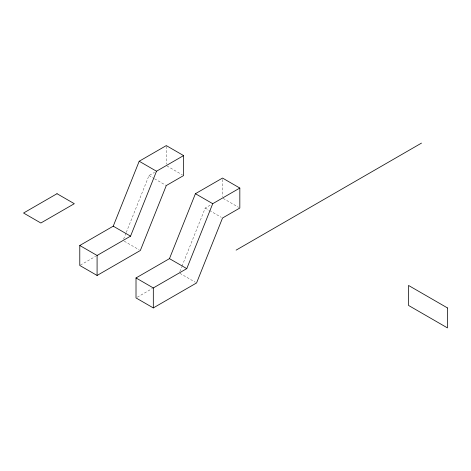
<?xml version="1.0" encoding="UTF-8"?>
<svg xmlns="http://www.w3.org/2000/svg" width="471" height="471" viewBox="0 0 471 471"><rect width="100%" height="100%" fill="white"/><g stroke="black" fill="none" stroke-linecap="round" stroke-linejoin="round"><path stroke-width="0.35" stroke-dasharray="2.35 1.77" d="M123.579 239.144L126.01 233.057M126.281 232.38L148.989 175.565L154.553 172.351M179.81 271.608L181.7 266.874M181.971 266.197L205.221 208.029L211.402 204.461M80.417 265.102L95.684 256.289M137.285 297.201L152.551 288.387M166.911 165.933L182.359 174.853M223.142 198.397L238.591 207.317M148.989 175.565L153.935 178.421M154.553 178.774L166.292 185.556M205.221 208.029L208.93 210.172M209.548 210.525L221.288 217.308M124.273 241.211L139.104 249.771M179.887 273.315L195.335 282.235M222.524 179.486L222.524 196.613M166.292 146.31L166.292 164.149"/><path stroke-width="0.71" d="M113.24 226.174L139.192 161.241L166.292 145.598L183.596 155.583L183.596 175.565L166.292 185.556L140.34 250.484L97.085 275.458L79.782 265.467L79.782 245.491L113.24 226.174L130.544 236.159L156.496 171.232L183.596 155.583M169.472 258.638L195.424 193.705L222.524 178.062L239.827 188.053L239.827 208.029L222.524 218.02L196.572 282.947L153.316 307.922L136.013 297.931L136.013 277.955L169.472 258.638L186.775 268.629L212.727 203.696L239.827 188.053M79.782 245.491L97.085 255.476L130.544 236.159M136.013 277.955L153.316 287.946L186.775 268.629M236.118 250.13L421.498 143.102M139.192 161.241L156.496 171.232M195.424 193.705L212.727 203.696M153.316 287.946L153.316 307.922M97.085 255.476L97.085 275.458M57.009 193.705L23.55 213.022L40.853 223.013L74.312 203.696L57.009 193.705M447.45 307.922L408.522 285.444L408.522 305.426L447.45 327.898L447.45 307.922"/></g></svg>
